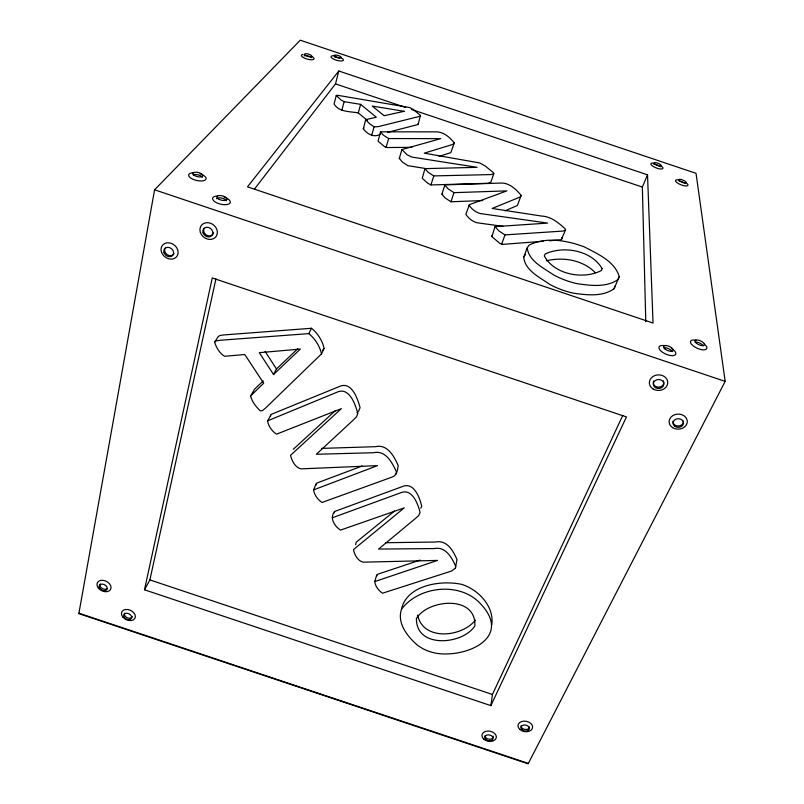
<?xml version="1.0" encoding="UTF-8"?>
<svg xmlns="http://www.w3.org/2000/svg" width="804" height="804" viewBox="0 0 804 804"><rect width="100%" height="100%" fill="white"/><g stroke="black" fill="none" stroke-linecap="round" stroke-linejoin="round"><path stroke-width="1.21" d="M356.986 412.723L358.654 411.065L360.061 407.648C357.87 399.357 352.212 382.282 340.826 385.93L271.35 414.311L267.591 420.834C268.265 426.08 272.114 431.286 276.496 434.19L341.368 408.623L290.566 455.295C291.711 460.612 295.249 467.687 301.018 468.873L377.488 465.627L313.63 489.877C314.173 494.832 317.881 499.776 322.022 502.47L392.262 477.023C397.005 475.465 397.668 469.757 398.181 465.476C394.01 456.35 387.669 443.919 375.498 446.682L321.51 448.401M270.486 416.482L270.506 415.055M316.052 485.063L316.937 483.003L362.132 466.029M420.743 508.239L421.718 506.168C419.889 498.289 414.402 482.772 403.729 486.068L334.564 511.505C329.178 518.198 334.685 526.268 340.474 530.127L404.251 507.867L353.469 549.604C354.393 554.579 357.81 561.122 363.187 562.177L437.547 560.408L374.775 581.563C375.146 586.156 378.684 590.759 382.543 593.201L451.536 571.041L455.406 568.227L456.973 559.554C453.185 550.77 446.903 539.595 435.517 542.027L385.598 542.71M334.494 512.811L334.564 511.505M396.151 473.868L396.312 471.646C392.091 462.451 385.679 449.969 373.438 452.732L316.354 454.26L353.067 420.251L356.423 416.914L357.83 413.487C355.609 405.136 349.881 387.97 338.424 391.628L267.591 420.834M376.604 576.177L377.528 574.307L420.1 560.107M455.406 568.227L455.627 566.197C451.798 557.363 445.456 546.147 433.999 548.579L378.553 549.072L415.236 518.64L418.593 515.655L420.07 512.55C418.211 504.621 412.653 489.043 401.92 492.339L332.263 517.806M490.882 705.631L626.447 416.924L212.266 277.963L144.489 589.794L490.882 705.631L492.43 694.475L622.788 415.387M154.579 189.814L78.842 613.623L528.138 763.8L725.158 381.377L696.033 173.332L300.264 40.2L154.579 189.814L725.158 381.377M144.489 589.794L149.886 579.915L215.934 278.877M401.839 607.804C408.231 584.699 441.376 580.016 461.576 584.337C478.3 589.453 494.611 606.598 491.736 624.929M254.587 188.92L335.499 83.877L338.796 71.003L647.532 174.84L653.029 323.037L247.491 186.84L338.796 71.003M387.618 132.379L418.12 124.479L420.462 115.404L413.206 109.485L409.749 107.575L337.66 95.294L336.273 95.435L334.072 104.007C339.067 112.289 350.041 111.374 358.293 112.912L367.488 120.51M341.861 110.259L344.122 101.656L341.057 100.008L336.273 95.435M358.293 112.912L360.604 104.359L344.122 101.656M380.513 134.188C373.9 138.007 367.559 134.218 363.328 128.962L365.659 119.675L376.332 117.213L360.604 104.359M371.609 135.585L374.061 126.821L369.428 123.605L365.659 119.675M439.135 156.398L450.813 152.619L454.28 142.971C450.139 137.595 443.959 132.107 436.753 131.856L380.533 131.826L378.061 141.182L384.744 146.79L387.186 147.524L411.99 147.353M386.101 147.373L388.654 138.549L440.713 138.64L401.93 149.544L399.286 158.438L402.372 162.046L407.769 165.654L425.195 168.458M374.775 581.563L376.694 574.95M401.93 149.544L407.176 154.84L412.02 157.102L477.063 167.332L424.974 168.629L422.241 178.257L427.688 183.171L430.914 184.95L488.098 183.272L490.762 182.397L493.767 173.724L493.515 172.749L485.475 166.197L479.737 162.941L424.261 153.162L451.265 144.881L453.556 144.087L454.28 142.971M430.914 184.95L433.778 175.915L491.103 174.579L493.767 173.724M482.802 200.548L450.974 201.774L445.175 197.985L441.898 194.156L444.833 185.081L445.547 184.88L501.867 183.031C509.847 183.232 516.419 189.613 521.153 195.382L517.384 205.512L504.912 210.859M450.974 201.774L453.989 192.658L506.892 190.88L469.466 204.618L465.848 214.246C468.26 218.145 472.531 221.613 477.063 222.778L503.173 226.356M543.434 241.26L502.761 244.356L500.098 243.572L491.867 236.667L495.023 226.638L547.705 223.09L480.259 213.552C475.717 212.377 471.425 208.95 468.963 205.06M501.606 244.225L504.992 234.899L562.971 231.07L565.544 229.964L565.142 228.828C558.489 222.758 551.001 216.437 541.534 216.055L492.148 208.457L518.369 197.734L520.58 196.719L521.153 195.382M523.736 257.149L527.263 247.803L529.092 245.079C546.217 236.597 567.172 240.426 584.397 246.939C597.503 253.773 614.859 261.33 619.241 276.616L614.005 288.757C602.688 296.957 587.081 295.068 573.996 293.269A36.361 14.884 21.1 0 1 549.886 284.445C540.027 277.541 524.932 270.526 523.736 257.149L525.585 254.396M549.594 240.788L561.282 239.662L565.544 229.964M313.63 489.877L316.103 483.717M645.783 321.68L642.356 187.071L647.532 174.84M614.005 288.757L615.281 285.792M619.241 276.616L617.974 279.541C606.578 287.631 590.99 285.621 577.895 283.792A36.532 14.693 21 0 1 553.665 274.938C543.765 268.044 528.61 261.149 527.263 247.803M321.489 353.911L324.082 348.433C322.585 340.936 317.54 333.017 311.51 328.273L223.623 334.956L219.703 335.549L218.055 336.836L214.608 342.142C216.236 347.519 219.663 353.328 224.567 356.272L244.798 354.534L263.692 383.227L250.647 395.89C251.813 401.628 256.134 406.864 260.305 410.874L262.476 410.563L265.28 408.321L321.489 353.911C319.972 346.353 314.866 338.394 308.786 333.62L220.216 340.263L216.266 340.856L214.608 342.142M308.786 333.62L311.51 328.273M273.541 374.493L300.304 349.077L259.31 352.675L273.541 374.493L276.476 368.946L297.781 348.755M250.647 395.89L254.587 389.156L263.23 380.925M475.425 620.065C462.21 637.14 423.205 641.512 417.608 615.1M293.259 449.315L335.499 410.492M322.756 350.102L324.082 348.433M394.593 510.982L356.262 542.157L355.619 544.64M399.286 158.438L399.819 158.066M491.706 235.934L492.38 235.652M420.633 116.128L378.242 126.65L374.061 126.821M363.267 128.389L363.981 128.127M441.898 194.156L442.602 193.955M546.258 260.818C563.222 256.727 582.739 259.923 595.332 272.677M149.886 579.915L492.43 694.475M78.913 613.201L528.339 763.418M335.499 83.877L405.668 107.475M411.618 109.475L642.356 187.071M433.778 175.915L428.11 172.267L424.974 168.629M388.654 138.549L383.357 135.162L380.533 131.826M504.992 234.899L498.721 230.808L495.023 226.638M453.989 192.658L448.15 188.88L444.833 185.081M265.079 351.388L276.476 368.946M561.634 237.763L562.026 238.909M417.949 123.756L418.12 124.479M663.431 380.885A5.296 4.492 -1.9 0 1 658.576 387.156A5.296 4.492 -1.9 0 1 653.632 381.036M683.39 421.065A5.236 4.332 -1.8 0 1 678.184 425.999A5.236 4.332 -1.8 0 1 673.008 421.145M213.562 232.738A5.306 4.512 38.2 0 1 207.05 235.361A5.306 4.512 38.2 0 1 204.126 228.316M174.036 253.702A5.236 4.352 38.1 0 1 166.93 254.436A5.236 4.352 38.1 0 1 165.795 247.371M132.369 616.366A4.201 2.955 25.1 0 1 127.293 617.763A4.201 2.955 25.1 0 1 124.751 613.01M107.183 588.689A4.261 3.015 26.4 0 1 101.947 588.297A4.261 3.015 26.4 0 1 100.289 583.945M493.194 736.052A4.191 2.945 11.4 0 1 489.455 739.248A4.191 2.945 11.4 0 1 484.993 735.68M529.504 727.027A4.261 3.005 10.1 0 1 524.992 729.439A4.261 3.005 10.1 0 1 521.072 725.871M653.863 164.388A3.718 1.156 21.1 0 1 657.3 164.941A3.718 1.156 21.1 0 1 660.265 166.84M661.099 165.936A6.452 2 21.1 0 1 660.908 169.021A6.452 2 21.1 0 1 652.014 165.614A6.452 2 21.1 0 1 653.783 163.142M679.089 181.081A3.799 1.196 21.6 0 1 685.088 183.674M685.923 182.659A3.799 1.186 21.6 0 1 680.043 181.252A3.799 1.186 21.6 0 1 681.38 179.573A3.799 1.186 21.6 0 1 685.923 182.659A6.593 2.07 21.6 0 1 685.862 185.965A6.593 2.07 21.6 0 1 676.777 182.488A6.593 2.07 21.6 0 1 678.415 179.845M334.585 56.843A3.718 1.156 16.2 0 1 339.64 58.099M341.419 57.918A6.452 2.01 16.2 0 1 340.976 60.993A6.452 2.01 16.2 0 1 331.67 57.858A6.452 2.01 16.2 0 1 335.368 55.888M304.143 55.868A3.799 1.196 15.8 0 1 307.63 55.818A3.799 1.196 15.8 0 1 311.228 57.617M312.113 56.642A6.603 2.08 15.8 0 1 312.284 59.727A6.603 2.08 15.8 0 1 303.259 57.496A6.603 2.08 15.8 0 1 303.128 54.421M216.557 198.688A5.246 2.241 13.5 0 1 221.663 198.096A5.246 2.241 13.5 0 1 226.437 200.809M224.105 197.08A9.105 3.889 13.5 0 1 228.919 203.955A9.105 3.889 13.5 0 1 214.839 201.744A9.105 3.889 13.5 0 1 217.351 196.025M193.201 174.85A5.136 2.121 13.1 0 1 198.337 174.91A5.136 2.121 13.1 0 1 202.306 177.362M200.136 173.825A8.924 3.678 13.1 0 1 204.648 180.347A8.924 3.678 13.1 0 1 190.809 178.096A8.924 3.678 13.1 0 1 193.503 172.749M663.833 347.67A5.246 2.231 23.9 0 1 672.043 351.499M671.37 348.303A9.105 3.879 23.9 0 1 673.541 355.589A9.105 3.879 23.9 0 1 660.164 350.232A9.105 3.879 23.9 0 1 664.958 345.74M695.159 342.092A5.125 2.111 24.2 0 1 703.198 345.81M704.183 343.951A8.914 3.668 24.2 0 1 703.791 349.861A8.914 3.668 24.2 0 1 691.39 344.142A8.914 3.668 24.2 0 1 696.143 340.233M416.432 618.477C415.829 648.928 462.843 644.788 474.842 625.944C476.561 594.839 428.07 599.141 416.432 618.477M602.035 268.516L601.563 270.415C583.714 279.983 554.348 274.767 544.308 255.943L545.011 254.094C563.152 245.371 591.382 250.185 602.035 268.516M401.497 609.241C396.754 623.211 407.588 636.858 417.698 645.351A34.069 25.447 13.5 0 0 439.125 653.662C469.164 656.737 511.907 636.718 480.49 603.734C460.169 581.463 418.864 585.955 401.497 609.241M404.181 111.314L384.131 115.716L372.222 106.068L404.181 111.314M655.381 387.588A5.306 4.492 -1.9 0 0 663.863 384.503A5.306 4.492 -1.9 0 0 656.546 379.85A5.306 4.492 -1.9 0 0 655.381 387.588M652.969 388.905A9.206 7.799 -1.9 0 0 667.682 383.568A9.206 7.799 -1.9 0 0 655.009 375.488A9.206 7.799 -1.9 0 0 652.969 388.905M675.079 426.492A5.246 4.342 -1.7 0 0 683.48 423.557A5.246 4.342 -1.7 0 0 676.305 419.025A5.246 4.342 -1.7 0 0 675.079 426.492M672.626 427.648A9.095 7.527 -1.8 0 0 687.209 422.582A9.095 7.527 -1.8 0 0 674.777 414.703A9.095 7.527 -1.8 0 0 672.626 427.648M203.08 232.929A5.316 4.512 38.2 0 0 211.623 235.813A5.316 4.512 38.2 0 0 208.789 227.552A5.316 4.512 38.2 0 0 203.08 232.929M200.397 232.477A9.216 7.829 38.2 0 0 215.201 237.502A9.216 7.829 38.2 0 0 210.336 223.18A9.216 7.829 38.2 0 0 200.397 232.477M164.066 252.818A5.246 4.362 38.1 0 0 172.478 255.652A5.246 4.362 38.1 0 0 169.564 247.602A5.246 4.362 38.1 0 0 164.066 252.818M161.544 252.325A9.105 7.558 38.1 0 0 176.116 257.26A9.105 7.558 38.1 0 0 171.081 243.29A9.105 7.558 38.1 0 0 161.544 252.325M124.399 617.583A4.201 2.955 25.1 0 0 131.303 618.487A4.201 2.955 25.1 0 0 127.213 613.281A4.201 2.955 25.1 0 0 124.399 617.583M122.791 616.98A7.296 5.125 25.1 0 0 134.77 618.567A7.296 5.125 25.1 0 0 127.695 609.522A7.296 5.125 25.1 0 0 122.791 616.98M99.937 588.588A4.271 3.015 26.4 0 0 106.912 589.483A4.271 3.015 26.4 0 0 102.711 584.146A4.271 3.015 26.4 0 0 99.937 588.588M98.369 588.046A7.407 5.236 26.4 0 0 110.47 589.623A7.407 5.236 26.4 0 0 103.203 580.347A7.407 5.236 26.4 0 0 98.369 588.046M485.817 739.519A4.201 2.945 11.4 0 0 492.862 739.177A4.201 2.945 11.4 0 0 488.068 734.856A4.201 2.945 11.4 0 0 485.817 739.519M483.757 739.137A7.276 5.105 11.4 0 0 495.978 738.554A7.276 5.105 11.4 0 0 487.676 731.047A7.276 5.105 11.4 0 0 483.757 739.137M521.927 729.751A4.261 3.015 10.1 0 0 529.122 729.389A4.261 3.015 10.1 0 0 524.319 724.997A4.261 3.015 10.1 0 0 521.927 729.751M519.746 729.389A7.397 5.226 10.1 0 0 532.228 728.766A7.397 5.226 10.1 0 0 523.917 721.138A7.397 5.226 10.1 0 0 519.746 729.389M655.22 164.398A3.718 1.146 21.1 0 0 661.029 165.805A3.718 1.146 21.1 0 0 656.647 162.83A3.718 1.146 21.1 0 0 655.22 164.398M335.238 56.813A3.718 1.156 16.2 0 0 341.167 57.737A3.718 1.156 16.2 0 0 336.585 55.144A3.718 1.156 16.2 0 0 335.238 56.813M305.59 55.506A3.799 1.196 15.8 0 0 311.701 56.451A3.799 1.196 15.8 0 0 307.108 53.808A3.799 1.196 15.8 0 0 305.59 55.506M218.165 198.829A5.246 2.231 13.6 0 0 226.828 199.653A5.246 2.231 13.6 0 0 220.798 195.573A5.246 2.231 13.6 0 0 218.165 198.829M194.086 175.282A5.146 2.111 13.2 0 0 202.618 176.156A5.146 2.111 13.2 0 0 196.809 172.247A5.146 2.111 13.2 0 0 194.086 175.282M665.059 348.996A5.246 2.221 23.9 0 0 673.149 350.624A5.246 2.221 23.9 0 0 666.968 345.63A5.246 2.221 23.9 0 0 665.059 348.996M696.545 343.348A5.136 2.1 24.2 0 0 704.374 344.946A5.136 2.1 24.2 0 0 698.214 340.102A5.136 2.1 24.2 0 0 696.545 343.348"/></g></svg>
